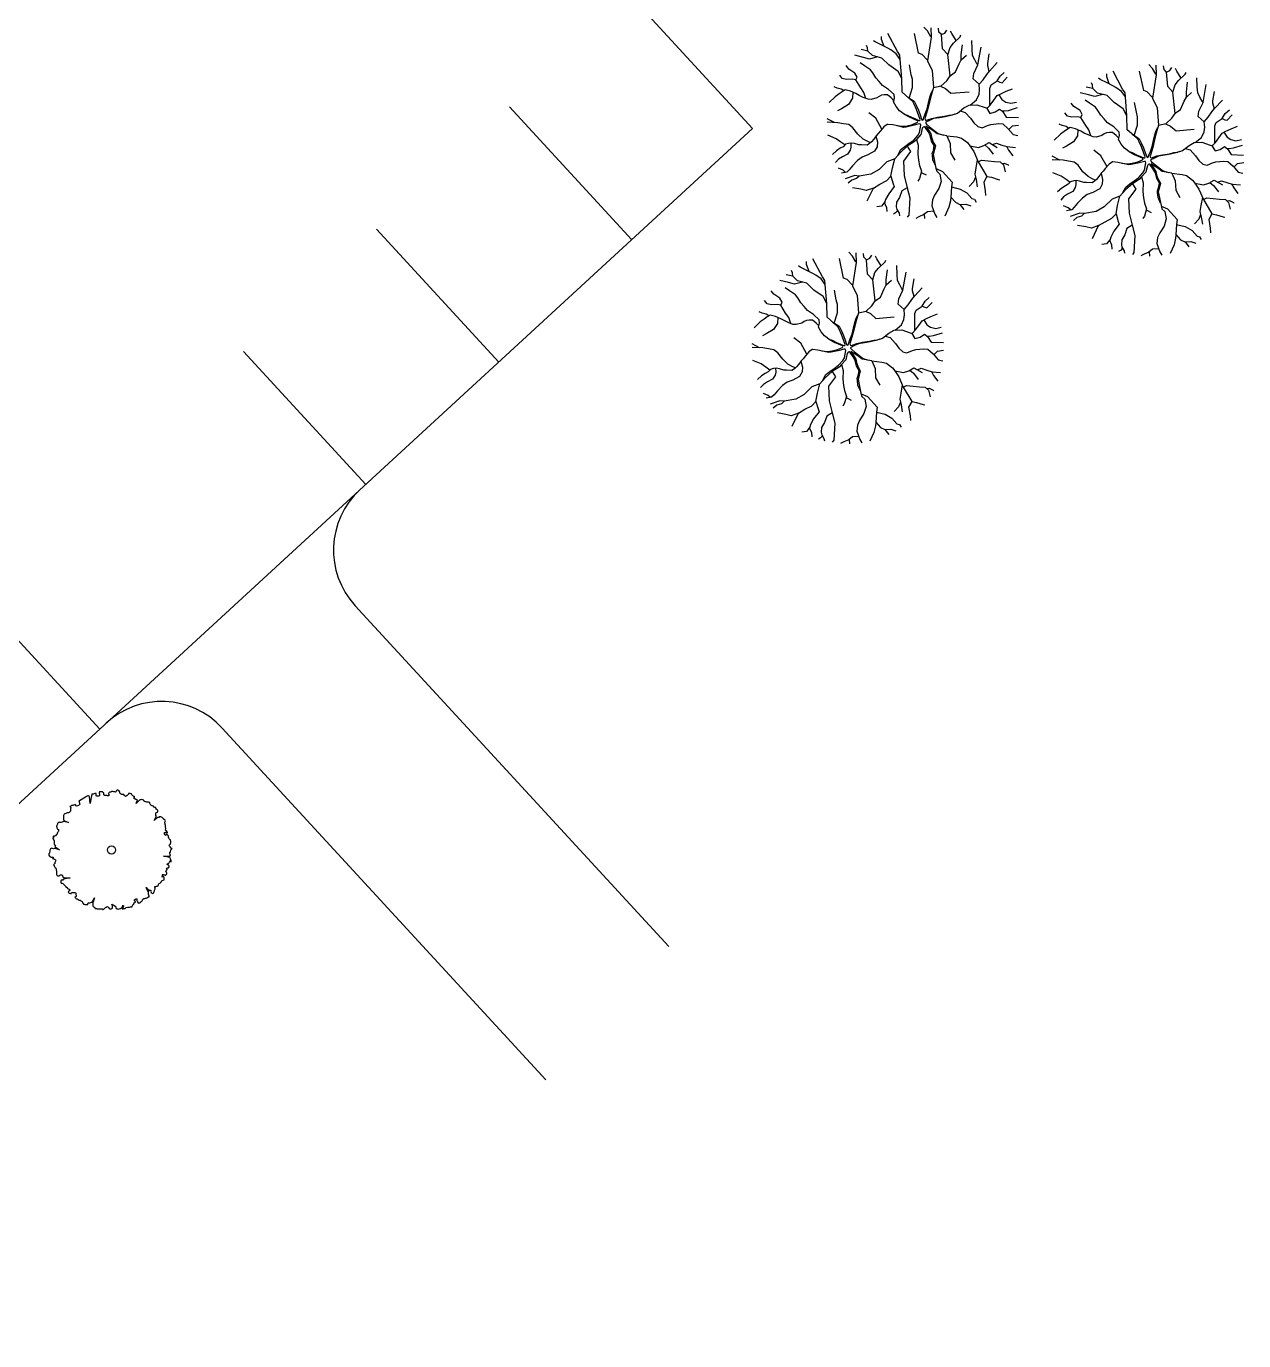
# Model space of a CAD drawing. Extents: x -76 to 67, y -47 to 42.
# Drawn here: x -34.4 to -11.81, y -40.81 to -16.42 of the extents above; entities that cross this region are included whole.
import ezdxf

# ---------------------------------------------------------------- set-up
doc = ezdxf.new("R2010")
doc.units = 0
doc.layers.add('Survey Exist Driveway', color=7, linetype='Continuous')
doc.layers.add('Survey Exist Trees', color=7, linetype='Continuous')

msp = doc.modelspace()

# ---------------------------------------------------------------- linework, layer by layer
at = {"layer": 'Survey Exist Driveway'}
for p, q in [((-23.169, -20.377), (-25.439, -17.91)), ((-25.637, -22.647), (-27.906, -20.179)), ((-28.104, -24.917), (-30.374, -22.449)), ((-33.04, -29.456), (-35.309, -26.989)), ((-22.483, -33.492), (-28.3, -27.168)), ((-24.764, -35.965), (-30.768, -29.437))]:
    msp.add_line(p, q, dxfattribs=at)
msp.add_lwpolyline([(-20.926, -18.314), (-29.592, -8.892), (-54.044, -31.383), (-45.378, -40.805)], close=True, dxfattribs=at)
for centre, start, end in [((-27.178, -26.136), 132.6078, 222.6078), ((-31.889, -30.469), 42.6078, 132.6078)]:
    msp.add_arc(centre, 1.524, start, end, dxfattribs=at)
at = {"layer": 'Survey Exist Trees'}
for p, q in [((-33.301, -30.721), (-33.415, -30.788)), ((-32.821, -31.7), (-32.821, -31.7))]:
    msp.add_line(p, q, dxfattribs=at)
for points in [[(-18.153, -17.64), (-18.158, -17.384), (-18.187, -17.031), (-18.193, -16.953), (-18.238, -16.887), (-18.415, -16.553)], [(-17.688, -17.039), (-17.782, -16.938), (-17.846, -16.913), (-17.924, -16.551)], [(-17.621, -16.61), (-17.684, -16.502), (-17.752, -16.431)], [(-17.62, -16.443), (-17.613, -16.621), (-17.684, -17.056), (-17.596, -17.236), (-17.569, -17.554), (-17.429, -17.525), (-17.323, -17.427), (-17.26, -17.336), (-17.303, -16.943), (-17.401, -16.838), (-17.423, -16.571), (-17.469, -16.525), (-17.478, -16.455)], [(-17.423, -16.571), (-17.362, -16.542), (-17.322, -16.488)], [(-17.303, -16.944), (-17.264, -16.81), (-17.201, -16.73), (-17.076, -16.611), (-17.061, -16.578)], [(-17.152, -16.683), (-17.229, -16.554), (-17.254, -16.507)], [(-18.788, -16.877), (-18.796, -16.814), (-18.814, -16.772)], [(-18.187, -17.031), (-18.26, -16.928), (-18.362, -16.854), (-18.419, -16.826), (-18.527, -16.769), (-18.651, -16.706), (-18.683, -16.685)], [(-18.486, -16.79), (-18.532, -16.661), (-18.532, -16.604)], [(-17.054, -17.037), (-17.054, -16.941), (-17.031, -16.759)], [(-16.892, -17.879), (-16.771, -17.782), (-16.726, -17.678), (-16.715, -17.593), (-16.725, -17.493), (-16.833, -17.393), (-16.824, -17.294), (-16.745, -17.134), (-16.687, -16.802)], [(-16.745, -17.134), (-16.764, -17.112), (-16.804, -17.038), (-16.844, -16.958), (-16.855, -16.844), (-16.861, -16.68)], [(-18.611, -16.986), (-18.755, -17.025), (-18.868, -16.996), (-19.028, -16.955)], [(-18.158, -17.384), (-18.226, -17.253), (-18.397, -17.133), (-18.527, -17.008), (-18.703, -16.962), (-18.788, -16.877), (-18.914, -16.85)], [(-17.26, -17.335), (-17.163, -17.265), (-17.094, -17.111), (-17.054, -17.037), (-16.957, -16.952)], [(-16.535, -17.253), (-16.565, -17.146), (-16.565, -17.106), (-16.535, -16.928)], [(-18.825, -17.755), (-18.864, -17.645), (-18.921, -17.559), (-19.011, -17.411), (-18.989, -17.36), (-19.028, -17.286), (-19.142, -17.212), (-19.193, -17.146)], [(-18.203, -17.983), (-18.203, -17.983), (-18.262, -17.907), (-18.313, -17.821), (-18.296, -17.748), (-18.301, -17.685), (-18.403, -17.588), (-18.517, -17.514), (-18.579, -17.44), (-18.642, -17.372), (-18.698, -17.281), (-18.738, -17.224), (-18.852, -17.15), (-18.931, -17.093)], [(-18.021, -17.748), (-17.96, -17.554), (-17.959, -17.401), (-17.982, -17.315), (-18.016, -17.133)], [(-16.725, -17.493), (-16.651, -17.408), (-16.583, -17.311), (-16.531, -17.248), (-16.387, -17.089)], [(-16.527, -17.891), (-16.527, -17.569), (-16.5, -17.504), (-16.39, -17.431), (-16.334, -17.342), (-16.257, -17.272)], [(-14.31, -17.486), (-14.356, -17.357), (-14.356, -17.3)], [(-13.977, -18.336), (-13.982, -18.081), (-14.011, -17.727), (-14.017, -17.65), (-14.062, -17.583), (-14.239, -17.25)], [(-13.512, -17.735), (-13.606, -17.634), (-13.67, -17.609), (-13.748, -17.247)], [(-13.445, -17.307), (-13.508, -17.198), (-13.576, -17.128)], [(-13.444, -17.139), (-13.437, -17.317), (-13.508, -17.752), (-13.42, -17.933), (-13.393, -18.25), (-13.253, -18.221), (-13.147, -18.123), (-13.084, -18.033), (-13.127, -17.639), (-13.225, -17.534), (-13.247, -17.267), (-13.293, -17.221), (-13.302, -17.151)], [(-13.247, -17.267), (-13.186, -17.238), (-13.146, -17.184)], [(-13.127, -17.64), (-13.088, -17.506), (-13.025, -17.426), (-12.9, -17.307), (-12.885, -17.274)], [(-12.976, -17.379), (-13.053, -17.25), (-13.078, -17.203)], [(-19.235, -17.615), (-19.285, -17.582), (-19.359, -17.565), (-19.415, -17.539)], [(-19.011, -17.412), (-19.074, -17.4), (-19.182, -17.405), (-19.262, -17.388), (-19.311, -17.326)], [(-17.569, -17.554), (-17.614, -17.703), (-17.644, -17.828), (-17.679, -17.968), (-17.723, -18.11), (-17.73, -18.132), (-17.721, -18.157), (-17.701, -18.159), (-17.603, -18.126), (-17.495, -18.104), (-17.368, -18.084), (-17.285, -18.066), (-17.215, -18.058)], [(-17.441, -17.527), (-17.348, -17.572), (-17.247, -17.659), (-16.911, -17.633)], [(-16.39, -17.43), (-16.339, -17.453), (-16.299, -17.465), (-16.204, -17.364)], [(-13.982, -18.081), (-14.05, -17.949), (-14.221, -17.829), (-14.351, -17.704), (-14.527, -17.658), (-14.612, -17.573), (-14.738, -17.546)], [(-14.612, -17.573), (-14.62, -17.51), (-14.638, -17.468)], [(-14.011, -17.727), (-14.084, -17.625), (-14.186, -17.551), (-14.243, -17.522), (-14.351, -17.465), (-14.475, -17.402), (-14.507, -17.381)], [(-12.878, -17.734), (-12.878, -17.637), (-12.855, -17.455)], [(-12.716, -18.575), (-12.595, -18.478), (-12.55, -18.375), (-12.539, -18.289), (-12.549, -18.189), (-12.657, -18.09), (-12.648, -17.991), (-12.569, -17.83), (-12.511, -17.499)], [(-12.569, -17.83), (-12.588, -17.808), (-12.628, -17.734), (-12.668, -17.654), (-12.679, -17.54), (-12.685, -17.376)], [(-18.308, -17.8), (-18.358, -17.747), (-18.426, -17.691), (-18.483, -17.69), (-18.534, -17.696), (-18.58, -17.719), (-18.62, -17.747), (-18.728, -17.776), (-18.785, -17.77), (-18.876, -17.736), (-18.95, -17.701), (-19.012, -17.667), (-19.109, -17.622), (-19.211, -17.599), (-19.262, -17.633), (-19.319, -17.673), (-19.393, -17.724), (-19.505, -17.832)], [(-19.067, -17.641), (-19.075, -17.753), (-19.149, -17.866), (-19.28, -17.946), (-19.353, -17.985)], [(-18.118, -18.046), (-18.059, -18.066), (-17.979, -18.104), (-17.905, -18.137), (-17.84, -18.164), (-17.824, -18.163), (-17.818, -18.146), (-17.843, -18.078), (-17.887, -17.959), (-17.928, -17.862), (-17.955, -17.815), (-18.03, -17.748), (-18.153, -17.64)], [(-18.052, -17.729), (-17.98, -17.774), (-17.928, -17.806), (-17.886, -17.892), (-17.849, -17.976), (-17.813, -18.08), (-17.791, -18.142), (-17.78, -18.156), (-17.764, -18.152), (-17.748, -18.111), (-17.723, -18.041), (-17.69, -17.951), (-17.662, -17.839), (-17.637, -17.733), (-17.615, -17.656), (-17.583, -17.602)], [(-17.176, -18.045), (-17.125, -18.027), (-17.005, -17.931), (-16.908, -17.88), (-16.766, -17.874), (-16.613, -17.925), (-16.567, -17.931), (-16.516, -17.88), (-16.453, -17.789), (-16.39, -17.704), (-16.322, -17.67), (-16.225, -17.624), (-16.107, -17.576)], [(-16.358, -17.688), (-16.3, -17.778), (-16.231, -17.823), (-16.135, -17.846), (-16.033, -17.822)], [(-14.435, -17.682), (-14.579, -17.721), (-14.692, -17.692), (-14.852, -17.652)], [(-14.027, -18.679), (-14.027, -18.679), (-14.086, -18.603), (-14.137, -18.518), (-14.12, -18.444), (-14.125, -18.381), (-14.227, -18.284), (-14.341, -18.21), (-14.403, -18.136), (-14.466, -18.068), (-14.522, -17.977), (-14.562, -17.92), (-14.676, -17.846), (-14.755, -17.789)], [(-13.084, -18.031), (-12.987, -17.961), (-12.918, -17.808), (-12.878, -17.734), (-12.781, -17.648)], [(-12.549, -18.189), (-12.475, -18.104), (-12.407, -18.007), (-12.355, -17.945), (-12.211, -17.786)], [(-12.359, -17.95), (-12.389, -17.842), (-12.389, -17.802), (-12.359, -17.625)], [(-18.527, -18.325), (-18.64, -18.122), (-18.771, -18.021)], [(-18.251, -18.261), (-18.15, -18.271), (-18.059, -18.262), (-17.958, -18.237), (-17.867, -18.199), (-17.858, -18.182), (-17.869, -18.17), (-18.016, -18.104), (-18.098, -18.061), (-18.203, -17.983)], [(-17.176, -18.045), (-17.251, -18.071), (-17.351, -18.096), (-17.461, -18.114), (-17.57, -18.13), (-17.644, -18.165), (-17.713, -18.198), (-17.721, -18.209), (-17.702, -18.234), (-17.643, -18.281), (-17.533, -18.369), (-17.483, -18.404), (-17.385, -18.436)], [(-17.076, -17.988), (-16.983, -18.016), (-16.886, -18.124), (-16.824, -18.21), (-16.75, -18.278), (-16.67, -18.301), (-16.568, -18.255), (-16.505, -18.238), (-16.357, -18.221), (-16.284, -18.227), (-16.187, -18.318), (-16.091, -18.426), (-16.006, -18.446)], [(-16.586, -17.929), (-16.522, -18.033), (-16.425, -18.005), (-16.345, -17.954), (-16.289, -17.994), (-16.221, -18.102), (-15.993, -18.109)], [(-16.302, -17.985), (-16.26, -17.988), (-16.181, -17.977), (-16.013, -17.926)], [(-14.835, -18.109), (-14.898, -18.096), (-15.006, -18.102), (-15.086, -18.085), (-15.135, -18.023)], [(-14.649, -18.451), (-14.688, -18.341), (-14.745, -18.256), (-14.835, -18.108), (-14.813, -18.056), (-14.852, -17.982), (-14.966, -17.908), (-15.017, -17.842)], [(-13.845, -18.445), (-13.784, -18.251), (-13.783, -18.097), (-13.806, -18.012), (-13.84, -17.83)], [(-12.351, -18.587), (-12.351, -18.265), (-12.324, -18.201), (-12.214, -18.127), (-12.158, -18.038), (-12.081, -17.968)], [(-18.74, -18.579), (-18.787, -18.555), (-18.878, -18.509), (-18.974, -18.418), (-19.065, -18.299), (-19.139, -18.242), (-19.241, -18.225), (-19.343, -18.208), (-19.545, -18.198)], [(-19.405, -18.205), (-19.544, -18.133)], [(-18.416, -18.238), (-18.428, -18.237), (-18.49, -18.282), (-18.553, -18.356), (-18.599, -18.407), (-18.633, -18.447), (-18.679, -18.51), (-18.719, -18.561), (-18.758, -18.595), (-18.804, -18.623), (-18.906, -18.617), (-18.958, -18.617), (-19.037, -18.595), (-19.094, -18.583), (-19.145, -18.589), (-19.202, -18.606), (-19.248, -18.651), (-19.299, -18.68), (-19.367, -18.725), (-19.446, -18.795)], [(-18.238, -18.819), (-18.175, -18.704), (-18.103, -18.645), (-18.023, -18.588), (-17.938, -18.528), (-17.86, -18.443), (-17.831, -18.389), (-17.806, -18.253), (-17.814, -18.232), (-17.834, -18.227), (-17.954, -18.261), (-18.077, -18.288), (-18.129, -18.293), (-18.235, -18.264), (-18.327, -18.246), (-18.416, -18.238)], [(-17.534, -19), (-17.58, -18.898), (-17.589, -18.805), (-17.592, -18.773), (-17.573, -18.719), (-17.555, -18.632), (-17.605, -18.547), (-17.63, -18.441), (-17.67, -18.37), (-17.724, -18.294), (-17.744, -18.282), (-17.764, -18.286), (-17.778, -18.31), (-17.801, -18.4), (-17.807, -18.427), (-17.888, -18.517), (-17.931, -18.564), (-18.056, -18.643), (-18.182, -18.756), (-18.288, -18.875)], [(-17.325, -18.448), (-17.501, -18.413), (-17.582, -18.353), (-17.712, -18.272), (-17.664, -18.347), (-17.621, -18.413), (-17.607, -18.475), (-17.576, -18.567), (-17.536, -18.636), (-17.576, -18.793), (-17.524, -19.048)], [(-16.174, -18.332), (-16.107, -18.267), (-15.991, -18.251)], [(-15.059, -18.311), (-15.109, -18.278), (-15.183, -18.261), (-15.239, -18.235)], [(-13.393, -18.25), (-13.438, -18.399), (-13.468, -18.524), (-13.503, -18.664), (-13.547, -18.807), (-13.554, -18.828), (-13.545, -18.853), (-13.525, -18.856), (-13.427, -18.822), (-13.319, -18.8), (-13.192, -18.781), (-13.109, -18.762), (-13.039, -18.755)], [(-13.265, -18.224), (-13.172, -18.268), (-13.071, -18.355), (-12.735, -18.329)], [(-13, -18.741), (-12.949, -18.724), (-12.829, -18.627), (-12.732, -18.576), (-12.59, -18.57), (-12.437, -18.622), (-12.391, -18.627), (-12.34, -18.576), (-12.277, -18.485), (-12.214, -18.4), (-12.146, -18.366), (-12.049, -18.32), (-11.931, -18.272)], [(-12.214, -18.127), (-12.163, -18.15), (-12.123, -18.161), (-12.028, -18.06)], [(-19.213, -18.617), (-19.287, -18.566), (-19.378, -18.503), (-19.53, -18.44)], [(-18.638, -18.454), (-18.61, -18.561), (-18.616, -18.652), (-18.662, -18.737), (-18.787, -18.805), (-18.895, -18.845), (-18.981, -18.908), (-19.072, -19.004), (-19.135, -19.078), (-19.181, -19.124), (-19.28, -19.143)], [(-17.888, -18.517), (-17.854, -18.624), (-17.86, -18.789), (-17.849, -18.903), (-17.832, -19), (-17.793, -19.108), (-17.833, -19.244), (-17.861, -19.29)], [(-17.325, -18.448), (-17.135, -18.471), (-17.05, -18.49), (-16.938, -18.574), (-16.898, -18.633), (-16.824, -18.741), (-16.739, -18.935), (-16.583, -19.202), (-16.639, -19.308), (-16.612, -19.469), (-16.607, -19.555)], [(-17.325, -18.448), (-17.26, -18.589), (-17.252, -18.764), (-17.173, -18.899)], [(-14.132, -18.496), (-14.182, -18.444), (-14.25, -18.387), (-14.307, -18.387), (-14.358, -18.392), (-14.404, -18.415), (-14.444, -18.444), (-14.552, -18.472), (-14.609, -18.466), (-14.7, -18.432), (-14.774, -18.398), (-14.836, -18.364), (-14.933, -18.318), (-15.035, -18.295), (-15.086, -18.329), (-15.143, -18.369), (-15.217, -18.42), (-15.329, -18.529)], [(-14.891, -18.337), (-14.899, -18.449), (-14.973, -18.563), (-15.104, -18.642), (-15.177, -18.681)], [(-13.942, -18.742), (-13.883, -18.762), (-13.803, -18.8), (-13.729, -18.833), (-13.664, -18.86), (-13.648, -18.86), (-13.642, -18.842), (-13.667, -18.774), (-13.711, -18.655), (-13.753, -18.558), (-13.779, -18.511), (-13.854, -18.444), (-13.977, -18.336)], [(-13.876, -18.425), (-13.804, -18.47), (-13.752, -18.503), (-13.71, -18.589), (-13.673, -18.672), (-13.637, -18.776), (-13.615, -18.838), (-13.604, -18.853), (-13.588, -18.848), (-13.572, -18.807), (-13.547, -18.738), (-13.514, -18.647), (-13.486, -18.536), (-13.461, -18.43), (-13.439, -18.352), (-13.407, -18.298)], [(-12.182, -18.384), (-12.124, -18.474), (-12.055, -18.519), (-11.959, -18.542), (-11.857, -18.518)], [(-19.107, -18.585), (-19.105, -18.657), (-19.117, -18.714), (-19.163, -18.788), (-19.259, -18.839), (-19.334, -18.885), (-19.386, -18.945)], [(-18.056, -18.643), (-17.994, -18.742), (-18.128, -18.92), (-18.113, -19.187), (-18.061, -19.413), (-18.01, -19.602), (-18.03, -19.919), (-18.057, -19.958)], [(-16.898, -18.633), (-16.734, -18.665), (-16.637, -18.631), (-16.54, -18.574), (-16.387, -18.665)], [(-16.618, -18.619), (-16.552, -18.676), (-16.461, -18.79)], [(-16.475, -18.613), (-16.404, -18.585), (-16.302, -18.62), (-16.205, -18.648), (-16.05, -18.664)], [(-16.218, -18.644), (-16.177, -18.716), (-16.1, -18.822)], [(-14.351, -19.022), (-14.464, -18.818), (-14.595, -18.718)], [(-14.075, -18.957), (-13.974, -18.968), (-13.883, -18.958), (-13.782, -18.933), (-13.691, -18.895), (-13.682, -18.879), (-13.693, -18.866), (-13.84, -18.8), (-13.922, -18.757), (-14.027, -18.679)], [(-13, -18.741), (-13.075, -18.767), (-13.175, -18.792), (-13.285, -18.81), (-13.394, -18.826), (-13.468, -18.862), (-13.537, -18.894), (-13.545, -18.905), (-13.526, -18.93), (-13.467, -18.977), (-13.357, -19.065), (-13.307, -19.1), (-13.209, -19.132)], [(-12.9, -18.684), (-12.807, -18.712), (-12.71, -18.82), (-12.648, -18.906), (-12.574, -18.974), (-12.494, -18.997), (-12.392, -18.952), (-12.329, -18.935), (-12.181, -18.918), (-12.108, -18.923), (-12.011, -19.014), (-11.915, -19.123), (-11.83, -19.143)], [(-12.41, -18.625), (-12.346, -18.73), (-12.249, -18.701), (-12.169, -18.65), (-12.113, -18.69), (-12.045, -18.798), (-11.817, -18.806)], [(-12.126, -18.681), (-12.084, -18.684), (-12.005, -18.673), (-11.837, -18.622)], [(-18.798, -19.657), (-18.683, -19.419), (-18.564, -19.346), (-18.435, -19.28), (-18.36, -19.199), (-18.333, -19.046), (-18.288, -18.875), (-18.433, -18.93), (-18.58, -19.074), (-18.73, -19.158), (-18.947, -19.196), (-19.03, -19.186), (-19.21, -19.248)], [(-16.757, -18.894), (-16.786, -19.046), (-16.803, -19.16), (-16.781, -19.262), (-16.758, -19.393)], [(-16.739, -18.935), (-16.678, -18.904), (-16.558, -18.915), (-16.439, -18.927), (-16.331, -18.933), (-16.274, -18.989), (-16.24, -19.117)], [(-16.302, -18.961), (-16.257, -18.955), (-16.183, -18.99), (-16.177, -19.001)], [(-14.564, -19.275), (-14.611, -19.251), (-14.702, -19.206), (-14.798, -19.115), (-14.889, -18.995), (-14.963, -18.938), (-15.065, -18.921), (-15.167, -18.904), (-15.369, -18.894)], [(-15.229, -18.901), (-15.368, -18.829)], [(-14.24, -18.934), (-14.252, -18.933), (-14.314, -18.978), (-14.377, -19.052), (-14.423, -19.104), (-14.457, -19.143), (-14.503, -19.206), (-14.543, -19.257), (-14.582, -19.291), (-14.628, -19.32), (-14.73, -19.314), (-14.782, -19.314), (-14.861, -19.291), (-14.918, -19.279), (-14.969, -19.285), (-15.026, -19.302), (-15.072, -19.348), (-15.123, -19.376), (-15.191, -19.421), (-15.27, -19.491)], [(-14.062, -19.515), (-13.999, -19.4), (-13.927, -19.342), (-13.847, -19.284), (-13.762, -19.225), (-13.684, -19.139), (-13.655, -19.085), (-13.63, -18.949), (-13.638, -18.928), (-13.658, -18.924), (-13.778, -18.957), (-13.901, -18.984), (-13.953, -18.989), (-14.059, -18.96), (-14.151, -18.942), (-14.24, -18.934)], [(-13.358, -19.696), (-13.404, -19.594), (-13.413, -19.501), (-13.416, -19.469), (-13.397, -19.415), (-13.379, -19.328), (-13.429, -19.243), (-13.454, -19.137), (-13.494, -19.067), (-13.548, -18.99), (-13.568, -18.978), (-13.588, -18.983), (-13.602, -19.006), (-13.625, -19.096), (-13.631, -19.124), (-13.712, -19.213), (-13.755, -19.26), (-13.88, -19.34), (-14.006, -19.453), (-14.112, -19.571)], [(-13.149, -19.144), (-13.325, -19.109), (-13.406, -19.049), (-13.536, -18.968), (-13.488, -19.043), (-13.445, -19.109), (-13.431, -19.171), (-13.4, -19.263), (-13.36, -19.332), (-13.4, -19.489), (-13.348, -19.744)], [(-11.998, -19.029), (-11.931, -18.963), (-11.815, -18.947)], [(-19.201, -19.127), (-19.244, -19.089), (-19.333, -19.052)], [(-18.948, -19.196), (-18.999, -19.243), (-19.084, -19.272), (-19.151, -19.325)], [(-18.36, -19.199), (-18.317, -19.341), (-18.3, -19.392), (-18.402, -19.523), (-18.459, -19.631), (-18.477, -19.699), (-18.443, -19.778), (-18.437, -19.856)], [(-17.799, -19.13), (-17.776, -19.142), (-17.708, -19.176)], [(-17.524, -19.048), (-17.508, -19.108), (-17.452, -19.159), (-17.429, -19.296), (-17.469, -19.427), (-17.549, -19.552), (-17.589, -19.637), (-17.601, -19.751), (-17.544, -19.904), (-17.508, -19.967)], [(-17.521, -19.058), (-17.405, -19.109), (-17.225, -19.307), (-17.236, -19.398), (-17.249, -19.59), (-17.255, -19.654), (-17.284, -19.775), (-17.358, -19.938)], [(-16.791, -19.214), (-16.826, -19.302), (-16.906, -19.387)], [(-16.583, -19.203), (-16.496, -19.217), (-16.371, -19.257), (-16.338, -19.265)], [(-15.037, -19.314), (-15.111, -19.262), (-15.202, -19.2), (-15.354, -19.136)], [(-14.462, -19.151), (-14.434, -19.257), (-14.44, -19.348), (-14.486, -19.433), (-14.611, -19.502), (-14.72, -19.541), (-14.805, -19.604), (-14.896, -19.701), (-14.959, -19.774), (-15.005, -19.82), (-15.104, -19.839)], [(-13.712, -19.213), (-13.678, -19.32), (-13.684, -19.485), (-13.673, -19.599), (-13.656, -19.696), (-13.617, -19.804), (-13.657, -19.94), (-13.685, -19.986)], [(-13.149, -19.144), (-12.959, -19.167), (-12.874, -19.186), (-12.762, -19.27), (-12.722, -19.329), (-12.648, -19.437), (-12.563, -19.632), (-12.407, -19.899), (-12.463, -20.004), (-12.436, -20.165), (-12.431, -20.251)], [(-13.149, -19.144), (-13.084, -19.285), (-13.076, -19.46), (-12.997, -19.595)], [(-18.683, -19.419), (-18.817, -19.465), (-18.92, -19.442), (-19.074, -19.415)], [(-18.061, -19.413), (-18.158, -19.472), (-18.198, -19.591), (-18.255, -19.682), (-18.261, -19.767), (-18.249, -19.818), (-18.21, -19.887), (-18.203, -19.932)], [(-17.236, -19.398), (-17.078, -19.437), (-16.95, -19.509), (-16.856, -19.615), (-16.81, -19.626), (-16.78, -19.678)], [(-14.931, -19.281), (-14.929, -19.353), (-14.941, -19.41), (-14.987, -19.484), (-15.083, -19.535), (-15.158, -19.581), (-15.21, -19.641)], [(-13.88, -19.34), (-13.818, -19.439), (-13.952, -19.616), (-13.937, -19.884), (-13.885, -20.109), (-13.834, -20.299), (-13.854, -20.615), (-13.881, -20.654)], [(-12.722, -19.329), (-12.558, -19.361), (-12.461, -19.327), (-12.364, -19.27), (-12.211, -19.361)], [(-12.442, -19.316), (-12.376, -19.373), (-12.285, -19.486)], [(-12.299, -19.309), (-12.228, -19.282), (-12.126, -19.316), (-12.029, -19.344), (-11.874, -19.36)], [(-12.042, -19.341), (-12.001, -19.413), (-11.924, -19.519)], [(-18.471, -19.677), (-18.534, -19.756), (-18.623, -19.767)], [(-17.249, -19.585), (-17.163, -19.683), (-17.083, -19.723), (-16.97, -19.717), (-16.876, -19.747)], [(-17.079, -19.723), (-17.009, -19.816)], [(-15.025, -19.824), (-15.069, -19.786), (-15.157, -19.748)], [(-14.622, -20.354), (-14.507, -20.115), (-14.388, -20.043), (-14.259, -19.977), (-14.184, -19.895), (-14.157, -19.742), (-14.112, -19.571), (-14.258, -19.626), (-14.404, -19.77), (-14.554, -19.855), (-14.771, -19.893), (-14.854, -19.883), (-15.034, -19.945)], [(-13.348, -19.744), (-13.332, -19.804), (-13.276, -19.855), (-13.253, -19.992), (-13.293, -20.123), (-13.373, -20.248), (-13.413, -20.333), (-13.425, -20.447), (-13.368, -20.601), (-13.332, -20.664)], [(-13.345, -19.754), (-13.229, -19.805), (-13.049, -20.004), (-13.06, -20.095), (-13.073, -20.286), (-13.079, -20.35), (-13.108, -20.471), (-13.182, -20.635)], [(-12.581, -19.591), (-12.61, -19.742), (-12.627, -19.856), (-12.605, -19.958), (-12.582, -20.089)], [(-12.563, -19.632), (-12.502, -19.6), (-12.382, -19.612), (-12.263, -19.623), (-12.155, -19.629), (-12.098, -19.686), (-12.064, -19.813)], [(-12.126, -19.657), (-12.081, -19.652), (-12.007, -19.686), (-12.001, -19.698)], [(-18.237, -19.84), (-18.278, -19.881), (-18.312, -19.901)], [(-17.564, -19.85), (-17.681, -19.859), (-17.749, -19.91), (-17.84, -19.95), (-17.901, -19.981)], [(-17.742, -19.904), (-17.738, -19.986)], [(-14.772, -19.892), (-14.823, -19.94), (-14.908, -19.968), (-14.975, -20.022)], [(-14.184, -19.895), (-14.141, -20.037), (-14.124, -20.088), (-14.226, -20.219), (-14.283, -20.327), (-14.301, -20.395), (-14.267, -20.475), (-14.261, -20.552)], [(-13.623, -19.826), (-13.6, -19.838), (-13.532, -19.872)], [(-12.615, -19.91), (-12.65, -19.998), (-12.73, -20.083)], [(-12.407, -19.899), (-12.32, -19.913), (-12.195, -19.953), (-12.162, -19.961)], [(-14.507, -20.115), (-14.641, -20.162), (-14.744, -20.139), (-14.898, -20.111)], [(-13.885, -20.109), (-13.982, -20.168), (-14.022, -20.287), (-14.079, -20.378), (-14.085, -20.464), (-14.074, -20.515), (-14.034, -20.583), (-14.027, -20.629)], [(-13.06, -20.095), (-12.902, -20.133), (-12.774, -20.205), (-12.68, -20.311), (-12.634, -20.323), (-12.604, -20.375)], [(-14.295, -20.374), (-14.358, -20.452), (-14.447, -20.464)], [(-13.073, -20.281), (-12.987, -20.379), (-12.907, -20.419), (-12.794, -20.413), (-12.7, -20.443)], [(-12.903, -20.419), (-12.833, -20.512)], [(-19.08, -21.216), (-19.174, -21.115), (-19.238, -21.091), (-19.316, -20.728)], [(-19.013, -20.788), (-19.076, -20.68), (-19.144, -20.609)], [(-19.012, -20.62), (-19.005, -20.799), (-19.076, -21.233), (-18.988, -21.414), (-18.961, -21.732), (-18.821, -21.702), (-18.715, -21.605), (-18.652, -21.514), (-18.695, -21.121), (-18.793, -21.016), (-18.815, -20.748), (-18.861, -20.703), (-18.87, -20.633)], [(-18.815, -20.748), (-18.754, -20.719), (-18.714, -20.666)], [(-18.544, -20.861), (-18.621, -20.731), (-18.646, -20.685)], [(-14.061, -20.536), (-14.102, -20.577), (-14.136, -20.597)], [(-13.388, -20.546), (-13.505, -20.555), (-13.573, -20.606), (-13.664, -20.646), (-13.725, -20.678)], [(-13.566, -20.601), (-13.562, -20.683)], [(-20.18, -21.054), (-20.188, -20.991), (-20.206, -20.95)], [(-19.579, -21.209), (-19.652, -21.106), (-19.754, -21.032), (-19.811, -21.003), (-19.919, -20.946), (-20.043, -20.884), (-20.075, -20.862)], [(-19.878, -20.968), (-19.924, -20.838), (-19.924, -20.781)], [(-19.545, -21.817), (-19.55, -21.562), (-19.579, -21.209), (-19.585, -21.131), (-19.63, -21.065), (-19.807, -20.731)], [(-18.695, -21.122), (-18.656, -20.987), (-18.593, -20.908), (-18.468, -20.788), (-18.453, -20.755)], [(-18.446, -21.215), (-18.446, -21.118), (-18.423, -20.936)], [(-18.137, -21.311), (-18.156, -21.289), (-18.196, -21.215), (-18.236, -21.136), (-18.247, -21.022), (-18.253, -20.858)], [(-20.003, -21.164), (-20.147, -21.202), (-20.26, -21.174), (-20.42, -21.133)], [(-19.55, -21.562), (-19.618, -21.43), (-19.789, -21.311), (-19.919, -21.185), (-20.095, -21.14), (-20.18, -21.054), (-20.306, -21.028)], [(-18.652, -21.512), (-18.555, -21.443), (-18.486, -21.289), (-18.446, -21.215), (-18.349, -21.13)], [(-18.284, -22.057), (-18.163, -21.959), (-18.118, -21.856), (-18.107, -21.77), (-18.117, -21.671), (-18.225, -21.571), (-18.216, -21.472), (-18.137, -21.311), (-18.079, -20.98)], [(-17.927, -21.431), (-17.957, -21.324), (-17.957, -21.284), (-17.927, -21.106)], [(-20.217, -21.932), (-20.256, -21.822), (-20.313, -21.737), (-20.403, -21.589), (-20.381, -21.538), (-20.42, -21.464), (-20.534, -21.39), (-20.585, -21.324)], [(-19.595, -22.161), (-19.595, -22.161), (-19.654, -22.085), (-19.705, -21.999), (-19.688, -21.925), (-19.693, -21.863), (-19.795, -21.766), (-19.909, -21.692), (-19.971, -21.618), (-20.034, -21.549), (-20.09, -21.458), (-20.13, -21.401), (-20.244, -21.327), (-20.323, -21.27)], [(-19.413, -21.926), (-19.352, -21.732), (-19.351, -21.578), (-19.374, -21.493), (-19.408, -21.311)], [(-18.117, -21.67), (-18.043, -21.585), (-17.975, -21.489), (-17.923, -21.426), (-17.779, -21.267)], [(-17.919, -22.069), (-17.919, -21.747), (-17.892, -21.682), (-17.782, -21.609), (-17.726, -21.52), (-17.649, -21.449)], [(-20.403, -21.59), (-20.466, -21.578), (-20.574, -21.583), (-20.654, -21.566), (-20.703, -21.504)], [(-18.833, -21.705), (-18.74, -21.749), (-18.639, -21.837), (-18.303, -21.81)], [(-17.782, -21.608), (-17.731, -21.631), (-17.691, -21.642), (-17.596, -21.541)], [(-19.7, -21.978), (-19.75, -21.925), (-19.818, -21.868), (-19.875, -21.868), (-19.926, -21.874), (-19.972, -21.897), (-20.012, -21.925), (-20.12, -21.953), (-20.177, -21.948), (-20.268, -21.913), (-20.342, -21.879), (-20.404, -21.845), (-20.501, -21.799), (-20.603, -21.777), (-20.654, -21.811), (-20.711, -21.85), (-20.785, -21.902), (-20.897, -22.01)], [(-20.627, -21.792), (-20.677, -21.759), (-20.751, -21.742), (-20.807, -21.717)], [(-20.459, -21.819), (-20.467, -21.93), (-20.541, -22.044), (-20.672, -22.124), (-20.745, -22.162)], [(-19.51, -22.224), (-19.451, -22.244), (-19.371, -22.282), (-19.297, -22.314), (-19.232, -22.342), (-19.216, -22.341), (-19.21, -22.324), (-19.235, -22.256), (-19.279, -22.136), (-19.32, -22.039), (-19.347, -21.993), (-19.422, -21.926), (-19.545, -21.817)], [(-19.444, -21.907), (-19.372, -21.952), (-19.32, -21.984), (-19.278, -22.07), (-19.241, -22.153), (-19.205, -22.257), (-19.183, -22.32), (-19.172, -22.334), (-19.156, -22.329), (-19.14, -22.288), (-19.115, -22.219), (-19.082, -22.128), (-19.054, -22.017), (-19.029, -21.911), (-19.007, -21.833), (-18.975, -21.78)], [(-18.961, -21.732), (-19.006, -21.881), (-19.036, -22.005), (-19.071, -22.145), (-19.115, -22.288), (-19.122, -22.31), (-19.113, -22.335), (-19.093, -22.337), (-18.995, -22.303), (-18.887, -22.281), (-18.76, -22.262), (-18.677, -22.244), (-18.607, -22.236)], [(-18.568, -22.223), (-18.517, -22.205), (-18.397, -22.108), (-18.3, -22.057), (-18.158, -22.052), (-18.005, -22.103), (-17.959, -22.109), (-17.908, -22.058), (-17.845, -21.967), (-17.782, -21.881), (-17.714, -21.847), (-17.617, -21.802), (-17.499, -21.754)], [(-17.75, -21.865), (-17.692, -21.955), (-17.623, -22.001), (-17.527, -22.024), (-17.425, -22)], [(-19.643, -22.439), (-19.542, -22.449), (-19.451, -22.44), (-19.35, -22.415), (-19.259, -22.376), (-19.25, -22.36), (-19.261, -22.348), (-19.408, -22.282), (-19.49, -22.239), (-19.595, -22.161)], [(-18.468, -22.165), (-18.375, -22.194), (-18.278, -22.302), (-18.216, -22.387), (-18.142, -22.456), (-18.062, -22.478), (-17.96, -22.433), (-17.897, -22.416), (-17.749, -22.399), (-17.676, -22.405), (-17.579, -22.496), (-17.483, -22.604), (-17.398, -22.624)], [(-17.978, -22.106), (-17.914, -22.211), (-17.817, -22.183), (-17.737, -22.132), (-17.681, -22.171), (-17.613, -22.28), (-17.385, -22.287)], [(-17.694, -22.162), (-17.652, -22.166), (-17.573, -22.155), (-17.405, -22.104)], [(-20.132, -22.757), (-20.179, -22.733), (-20.27, -22.687), (-20.366, -22.596), (-20.457, -22.476), (-20.531, -22.419), (-20.633, -22.402), (-20.735, -22.385), (-20.937, -22.375)], [(-20.797, -22.382), (-20.936, -22.31)], [(-19.808, -22.415), (-19.82, -22.414), (-19.882, -22.46), (-19.945, -22.534), (-19.991, -22.585), (-20.025, -22.625), (-20.071, -22.687), (-20.111, -22.738), (-20.15, -22.773), (-20.196, -22.801), (-20.298, -22.795), (-20.35, -22.795), (-20.429, -22.772), (-20.486, -22.761), (-20.537, -22.767), (-20.594, -22.784), (-20.64, -22.829), (-20.691, -22.857), (-20.759, -22.903), (-20.838, -22.972)], [(-19.919, -22.503), (-20.032, -22.299), (-20.163, -22.199)], [(-19.63, -22.996), (-19.567, -22.881), (-19.495, -22.823), (-19.415, -22.765), (-19.33, -22.706), (-19.252, -22.621), (-19.223, -22.566), (-19.198, -22.43), (-19.206, -22.409), (-19.226, -22.405), (-19.346, -22.439), (-19.469, -22.466), (-19.521, -22.471), (-19.627, -22.442), (-19.719, -22.424), (-19.808, -22.415)], [(-18.568, -22.223), (-18.643, -22.248), (-18.743, -22.273), (-18.853, -22.291), (-18.962, -22.308), (-19.036, -22.343), (-19.105, -22.376), (-19.113, -22.387), (-19.094, -22.411), (-19.035, -22.458), (-18.925, -22.547), (-18.875, -22.582), (-18.777, -22.613)], [(-17.566, -22.51), (-17.499, -22.445), (-17.383, -22.429)], [(-20.605, -22.795), (-20.679, -22.744), (-20.77, -22.681), (-20.922, -22.618)], [(-20.03, -22.632), (-20.002, -22.739), (-20.008, -22.83), (-20.054, -22.915), (-20.179, -22.983), (-20.287, -23.023), (-20.373, -23.085), (-20.464, -23.182), (-20.527, -23.256), (-20.573, -23.301), (-20.672, -23.32)], [(-18.926, -23.178), (-18.972, -23.075), (-18.981, -22.983), (-18.984, -22.95), (-18.965, -22.897), (-18.947, -22.81), (-18.997, -22.724), (-19.022, -22.618), (-19.062, -22.548), (-19.116, -22.472), (-19.136, -22.46), (-19.156, -22.464), (-19.17, -22.487), (-19.193, -22.578), (-19.199, -22.605), (-19.28, -22.695), (-19.323, -22.741), (-19.448, -22.821), (-19.574, -22.934), (-19.68, -23.052)], [(-18.717, -22.626), (-18.893, -22.591), (-18.974, -22.53), (-19.104, -22.45), (-19.056, -22.525), (-19.013, -22.591), (-18.999, -22.653), (-18.968, -22.744), (-18.928, -22.813), (-18.968, -22.971), (-18.916, -23.225)], [(-18.717, -22.626), (-18.527, -22.648), (-18.442, -22.667), (-18.33, -22.752), (-18.29, -22.811), (-18.216, -22.919), (-18.131, -23.113), (-17.975, -23.38), (-18.031, -23.485), (-18.004, -23.646), (-17.999, -23.732)], [(-18.717, -22.626), (-18.652, -22.767), (-18.644, -22.941), (-18.565, -23.077)], [(-20.499, -22.762), (-20.497, -22.835), (-20.509, -22.892), (-20.555, -22.966), (-20.651, -23.017), (-20.726, -23.062), (-20.778, -23.122)], [(-19.448, -22.821), (-19.386, -22.92), (-19.52, -23.097), (-19.505, -23.365), (-19.453, -23.591), (-19.402, -23.78), (-19.422, -24.097), (-19.449, -24.135)], [(-19.28, -22.695), (-19.246, -22.802), (-19.252, -22.967), (-19.241, -23.08), (-19.224, -23.177), (-19.185, -23.285), (-19.225, -23.422), (-19.253, -23.467)], [(-18.29, -22.811), (-18.126, -22.842), (-18.029, -22.808), (-17.932, -22.752), (-17.779, -22.843)], [(-18.01, -22.797), (-17.944, -22.854), (-17.853, -22.968)], [(-17.867, -22.791), (-17.796, -22.763), (-17.694, -22.797), (-17.597, -22.826), (-17.442, -22.842)], [(-17.61, -22.822), (-17.569, -22.894), (-17.492, -23)], [(-20.19, -23.835), (-20.075, -23.596), (-19.956, -23.524), (-19.827, -23.458), (-19.752, -23.377), (-19.725, -23.223), (-19.68, -23.052), (-19.825, -23.107), (-19.972, -23.252), (-20.122, -23.336), (-20.339, -23.374), (-20.422, -23.364), (-20.602, -23.426)], [(-18.149, -23.072), (-18.178, -23.224), (-18.195, -23.337), (-18.173, -23.44), (-18.15, -23.571)], [(-18.131, -23.113), (-18.07, -23.081), (-17.95, -23.093), (-17.831, -23.104), (-17.723, -23.11), (-17.666, -23.167), (-17.632, -23.294)], [(-17.694, -23.139), (-17.649, -23.133), (-17.575, -23.167), (-17.569, -23.179)], [(-20.593, -23.305), (-20.636, -23.267), (-20.725, -23.23)], [(-20.34, -23.374), (-20.391, -23.421), (-20.476, -23.449), (-20.543, -23.503)], [(-19.752, -23.377), (-19.709, -23.518), (-19.692, -23.569), (-19.794, -23.7), (-19.851, -23.808), (-19.869, -23.876), (-19.835, -23.956), (-19.829, -24.033)], [(-19.191, -23.307), (-19.168, -23.32), (-19.1, -23.354)], [(-18.916, -23.225), (-18.9, -23.286), (-18.844, -23.337), (-18.821, -23.473), (-18.861, -23.604), (-18.941, -23.729), (-18.981, -23.815), (-18.993, -23.928), (-18.936, -24.082), (-18.9, -24.145)], [(-18.913, -23.235), (-18.797, -23.286), (-18.617, -23.485), (-18.628, -23.576), (-18.641, -23.767), (-18.647, -23.831), (-18.676, -23.952), (-18.75, -24.116)], [(-18.183, -23.392), (-18.218, -23.48), (-18.298, -23.565)], [(-17.975, -23.381), (-17.888, -23.395), (-17.763, -23.434), (-17.73, -23.442)], [(-20.075, -23.596), (-20.209, -23.643), (-20.312, -23.62), (-20.466, -23.592)], [(-19.453, -23.591), (-19.55, -23.649), (-19.59, -23.769), (-19.647, -23.86), (-19.653, -23.945), (-19.641, -23.996), (-19.602, -24.064), (-19.595, -24.11)], [(-18.628, -23.576), (-18.47, -23.614), (-18.342, -23.687), (-18.248, -23.792), (-18.202, -23.804), (-18.172, -23.856)], [(-19.863, -23.855), (-19.926, -23.933), (-20.015, -23.945)], [(-18.641, -23.762), (-18.555, -23.86), (-18.475, -23.9), (-18.362, -23.895), (-18.268, -23.924)], [(-18.471, -23.9), (-18.401, -23.994)], [(-19.629, -24.018), (-19.67, -24.059), (-19.704, -24.079)], [(-18.956, -24.028), (-19.073, -24.036), (-19.141, -24.088), (-19.232, -24.127), (-19.293, -24.159)], [(-19.134, -24.082), (-19.13, -24.164)], [(-32.291, -30.768), (-32.304, -30.774), (-32.362, -30.84), (-32.338, -30.768), (-32.358, -30.761), (-32.372, -30.761), (-32.385, -30.754), (-32.398, -30.754), (-32.398, -30.741), (-32.398, -30.727), (-32.398, -30.714), (-32.385, -30.714), (-32.398, -30.707), (-32.425, -30.694), (-32.446, -30.68), (-32.446, -30.667), (-32.459, -30.66), (-32.473, -30.653), (-32.486, -30.653), (-32.506, -30.653), (-32.506, -30.667), (-32.52, -30.68), (-32.533, -30.687), (-32.547, -30.7), (-32.56, -30.707), (-32.58, -30.687), (-32.594, -30.673), (-32.607, -30.673), (-32.627, -30.673), (-32.641, -30.673), (-32.648, -30.66), (-32.661, -30.653), (-32.668, -30.64), (-32.668, -30.626), (-32.675, -30.613), (-32.688, -30.599), (-32.702, -30.592), (-32.715, -30.592), (-32.728, -30.599), (-32.735, -30.613), (-32.749, -30.626), (-32.762, -30.619), (-32.776, -30.619), (-32.796, -30.613), (-32.809, -30.613), (-32.823, -30.613), (-32.836, -30.626), (-32.85, -30.626), (-32.863, -30.633), (-32.87, -30.646), (-32.883, -30.653), (-32.877, -30.667), (-32.863, -30.68), (-32.87, -30.694), (-32.883, -30.694), (-32.897, -30.694), (-32.91, -30.687), (-32.924, -30.687), (-32.937, -30.687), (-32.951, -30.687), (-32.964, -30.68), (-32.964, -30.667), (-32.964, -30.653), (-32.964, -30.64), (-32.978, -30.633), (-32.991, -30.619), (-33.005, -30.619), (-33.018, -30.619), (-33.032, -30.619), (-33.045, -30.619), (-33.052, -30.633), (-33.052, -30.646), (-33.045, -30.66), (-33.045, -30.673), (-33.045, -30.687), (-33.052, -30.7), (-33.065, -30.7), (-33.079, -30.7), (-33.092, -30.7), (-33.106, -30.694), (-33.106, -30.68), (-33.106, -30.667), (-33.106, -30.653), (-33.119, -30.653), (-33.133, -30.653), (-33.146, -30.66), (-33.16, -30.667), (-33.173, -30.667), (-33.186, -30.667), (-33.186, -30.68), (-33.193, -30.694), (-33.193, -30.707), (-33.2, -30.721), (-33.218, -30.84), (-33.227, -30.714), (-33.234, -30.7), (-33.247, -30.694), (-33.261, -30.694), (-33.274, -30.7), (-33.287, -30.707), (-33.301, -30.721)], [(-33.415, -30.788), (-33.429, -30.788), (-33.422, -30.801), (-33.422, -30.815), (-33.415, -30.828), (-33.415, -30.842), (-33.409, -30.855), (-33.422, -30.862), (-33.429, -30.876), (-33.449, -30.882), (-33.469, -30.889), (-33.483, -30.882), (-33.483, -30.869), (-33.496, -30.855), (-33.51, -30.862), (-33.523, -30.869), (-33.537, -30.876), (-33.55, -30.876), (-33.564, -30.876), (-33.577, -30.889), (-33.597, -30.896), (-33.577, -30.909), (-33.577, -30.923), (-33.584, -30.936), (-33.584, -30.95), (-33.584, -30.963), (-33.584, -30.977), (-33.591, -30.99), (-33.604, -31.004), (-33.617, -31.01), (-33.631, -31.01), (-33.644, -31.01), (-33.658, -31.017), (-33.671, -31.024), (-33.685, -31.031), (-33.698, -31.037), (-33.712, -31.058), (-33.712, -31.071), (-33.712, -31.085), (-33.712, -31.098), (-33.712, -31.118), (-33.712, -31.132), (-33.705, -31.152), (-33.616, -31.191), (-33.712, -31.172), (-33.725, -31.179), (-33.739, -31.186), (-33.752, -31.192)], [(-31.732, -31.644), (-31.745, -31.631), (-31.752, -31.617), (-31.745, -31.604), (-31.738, -31.59), (-31.725, -31.59), (-31.725, -31.577), (-31.718, -31.563), (-31.718, -31.55), (-31.718, -31.536), (-31.725, -31.523), (-31.725, -31.509), (-31.738, -31.503), (-31.752, -31.496), (-31.759, -31.482), (-31.765, -31.462), (-31.765, -31.449), (-31.77, -31.433), (-31.774, -31.425), (-31.783, -31.421), (-31.794, -31.42), (-31.805, -31.422), (-31.81, -31.429), (-31.825, -31.418), (-31.839, -31.403), (-31.835, -31.378), (-31.819, -31.372), (-31.81, -31.375), (-31.812, -31.38), (-31.794, -31.389), (-31.794, -31.385), (-31.78, -31.381), (-31.781, -31.373), (-31.788, -31.362), (-31.803, -31.345), (-31.811, -31.341), (-31.815, -31.336), (-31.819, -31.334), (-31.819, -31.321), (-31.813, -31.307), (-31.813, -31.294), (-31.819, -31.28), (-31.819, -31.267), (-31.819, -31.246), (-31.826, -31.226), (-31.826, -31.213), (-31.833, -31.199), (-31.833, -31.186), (-31.826, -31.172), (-31.819, -31.159), (-31.826, -31.145), (-31.839, -31.139), (-31.86, -31.125), (-31.866, -31.112), (-31.88, -31.098), (-31.893, -31.091), (-31.907, -31.085), (-31.92, -31.085), (-31.934, -31.085), (-31.934, -31.098), (-31.954, -31.098), (-31.967, -31.098), (-32.029, -31.153), (-31.988, -31.071), (-32.001, -31.064), (-32.001, -31.051), (-32.001, -31.037), (-32.001, -31.024), (-32.001, -31.01), (-31.988, -31.004), (-31.974, -30.997), (-31.961, -30.99), (-31.961, -30.977), (-31.961, -30.963), (-31.974, -30.956), (-31.988, -30.943), (-32.001, -30.923), (-32.001, -30.909), (-32.015, -30.909), (-32.035, -30.903), (-32.042, -30.889), (-32.055, -30.889), (-32.068, -30.882), (-32.082, -30.876), (-32.089, -30.862), (-32.102, -30.849), (-32.109, -30.835), (-32.109, -30.822), (-32.122, -30.822), (-32.136, -30.815), (-32.149, -30.815), (-32.163, -30.815), (-32.176, -30.808), (-32.19, -30.808), (-32.203, -30.801), (-32.217, -30.801), (-32.223, -30.788), (-32.223, -30.774), (-32.264, -30.761), (-32.277, -30.768), (-32.291, -30.768)], [(-33.752, -31.192), (-33.766, -31.192), (-33.779, -31.186), (-33.793, -31.192), (-33.806, -31.192), (-33.82, -31.206), (-33.82, -31.219), (-33.826, -31.233), (-33.833, -31.246), (-33.84, -31.26), (-33.84, -31.273), (-33.833, -31.273), (-33.833, -31.287), (-33.826, -31.3), (-33.82, -31.314), (-33.806, -31.321), (-33.806, -31.334), (-33.806, -31.348), (-33.813, -31.361), (-33.82, -31.375), (-33.826, -31.388), (-33.826, -31.401), (-33.833, -31.415), (-33.846, -31.422), (-33.86, -31.435), (-33.88, -31.442), (-33.89, -31.444), (-33.889, -31.44), (-33.892, -31.438), (-33.903, -31.453), (-33.902, -31.454), (-33.889, -31.456), (-33.896, -31.459), (-33.9, -31.462), (-33.918, -31.487), (-33.894, -31.496), (-33.894, -31.509), (-33.887, -31.523), (-33.887, -31.536), (-33.887, -31.55), (-33.887, -31.563), (-33.887, -31.577), (-33.887, -31.59), (-33.88, -31.604), (-33.867, -31.604), (-33.86, -31.617), (-33.867, -31.631), (-33.867, -31.644), (-33.783, -31.697), (-33.873, -31.671), (-33.887, -31.671), (-33.9, -31.678), (-33.914, -31.671), (-33.927, -31.664), (-33.941, -31.671), (-33.954, -31.678), (-33.961, -31.691), (-33.968, -31.705), (-33.968, -31.725), (-33.974, -31.745), (-33.974, -31.759), (-33.981, -31.772), (-33.981, -31.786), (-33.981, -31.799), (-33.974, -31.813), (-33.961, -31.819), (-33.941, -31.833), (-33.927, -31.833), (-33.914, -31.833), (-33.9, -31.84), (-33.909, -31.844), (-33.912, -31.851), (-33.914, -31.86), (-33.9, -31.867), (-33.887, -31.873), (-33.873, -31.873), (-33.86, -31.88), (-33.853, -31.894), (-33.86, -31.907), (-33.867, -31.921), (-33.873, -31.934), (-33.874, -31.936), (-33.874, -31.94), (-33.865, -31.948), (-33.874, -31.952), (-33.873, -31.954), (-33.887, -31.961), (-33.894, -31.975), (-33.887, -31.988), (-33.887, -32.002), (-33.873, -32.015), (-33.867, -32.029), (-33.853, -32.035), (-33.846, -32.049), (-33.846, -32.062), (-33.846, -32.076), (-33.84, -32.089), (-33.84, -32.103), (-33.84, -32.116), (-33.84, -32.13), (-33.84, -32.143)], [(-32.136, -32.5), (-32.136, -32.487), (-32.179, -32.398), (-32.122, -32.467), (-32.122, -32.453), (-32.122, -32.44), (-32.109, -32.447), (-32.095, -32.447), (-32.082, -32.46), (-32.089, -32.473), (-32.082, -32.487), (-32.068, -32.5), (-32.055, -32.507), (-32.042, -32.5), (-32.035, -32.487), (-32.028, -32.473), (-32.021, -32.46), (-32.021, -32.447), (-32.015, -32.433), (-32.008, -32.42), (-32.008, -32.406), (-32.015, -32.393), (-32.015, -32.379), (-32.001, -32.379), (-31.988, -32.372), (-31.974, -32.372), (-31.954, -32.359), (-31.947, -32.345), (-31.947, -32.332), (-31.934, -32.325), (-31.914, -32.312), (-31.907, -32.298), (-31.893, -32.291), (-31.893, -32.278), (-31.887, -32.264), (-31.873, -32.264), (-31.86, -32.258), (-31.846, -32.251), (-31.846, -32.238), (-31.846, -32.224), (-31.846, -32.211), (-31.853, -32.197), (-31.866, -32.197), (-31.88, -32.204), (-31.88, -32.19), (-31.873, -32.177), (-31.873, -32.163), (-31.866, -32.15), (-31.866, -32.163), (-31.853, -32.163), (-31.839, -32.163), (-31.826, -32.17), (-31.813, -32.17), (-31.806, -32.157), (-31.792, -32.15), (-31.792, -32.136), (-31.792, -32.123), (-31.799, -32.109), (-31.813, -32.103), (-31.806, -32.089), (-31.799, -32.076), (-31.786, -32.069), (-31.786, -32.055), (-31.799, -32.049), (-31.792, -32.035), (-31.779, -32.029), (-31.765, -32.029), (-31.752, -32.015), (-31.752, -32.002), (-31.759, -31.988), (-31.772, -31.981), (-31.786, -31.968), (-31.779, -31.954), (-31.765, -31.948), (-31.752, -31.941), (-31.745, -31.927), (-31.718, -31.894), (-31.725, -31.914), (-31.712, -31.921), (-31.712, -31.907), (-31.712, -31.894), (-31.718, -31.88), (-31.725, -31.867), (-31.732, -31.853), (-31.738, -31.84), (-31.856, -31.816), (-31.745, -31.813), (-31.732, -31.806), (-31.725, -31.793), (-31.738, -31.779), (-31.738, -31.766), (-31.738, -31.752), (-31.738, -31.739), (-31.725, -31.739), (-31.725, -31.725), (-31.718, -31.712), (-31.718, -31.698), (-31.705, -31.685), (-31.698, -31.671), (-31.712, -31.664), (-31.732, -31.644)], [(-33.84, -32.143), (-33.84, -32.157), (-33.833, -32.17), (-33.82, -32.177), (-33.806, -32.177), (-33.793, -32.177), (-33.779, -32.17), (-33.766, -32.163), (-33.752, -32.163), (-33.739, -32.163), (-33.732, -32.177), (-33.732, -32.19), (-33.712, -32.204), (-33.698, -32.217), (-33.59, -32.215), (-33.712, -32.244), (-33.725, -32.258), (-33.739, -32.258), (-33.752, -32.258), (-33.759, -32.271), (-33.759, -32.285), (-33.759, -32.305), (-33.752, -32.318), (-33.739, -32.318), (-33.725, -32.325), (-33.712, -32.332), (-33.692, -32.352), (-33.678, -32.366), (-33.671, -32.379), (-33.671, -32.393), (-33.658, -32.393), (-33.644, -32.399), (-33.638, -32.413), (-33.624, -32.42), (-33.604, -32.426), (-33.597, -32.44), (-33.591, -32.453), (-33.604, -32.46), (-33.611, -32.473), (-33.624, -32.473), (-33.617, -32.487), (-33.604, -32.5), (-33.584, -32.507), (-33.57, -32.514), (-33.577, -32.5), (-33.564, -32.494), (-33.55, -32.487), (-33.537, -32.487), (-33.523, -32.487), (-33.51, -32.487), (-33.49, -32.487), (-33.483, -32.5), (-33.483, -32.514), (-33.483, -32.527), (-33.476, -32.541), (-33.476, -32.561), (-33.49, -32.568), (-33.503, -32.575), (-33.49, -32.588), (-33.483, -32.602), (-33.469, -32.608), (-33.456, -32.608), (-33.442, -32.622), (-33.429, -32.629), (-33.415, -32.629), (-33.402, -32.629), (-33.389, -32.642), (-33.368, -32.656), (-33.362, -32.669), (-33.362, -32.682), (-33.348, -32.689), (-33.341, -32.703), (-33.328, -32.703), (-33.314, -32.709), (-33.301, -32.709), (-33.281, -32.709), (-33.261, -32.709), (-33.261, -32.696), (-33.254, -32.682), (-33.24, -32.682), (-33.22, -32.682), (-33.207, -32.676), (-33.193, -32.669), (-33.18, -32.669), (-33.137, -32.586), (-33.166, -32.682), (-33.166, -32.696), (-33.166, -32.709), (-33.166, -32.723), (-33.166, -32.736), (-33.16, -32.75), (-33.146, -32.757), (-33.133, -32.77), (-33.126, -32.784), (-33.112, -32.784), (-33.099, -32.784), (-33.085, -32.79), (-33.072, -32.79), (-33.059, -32.79), (-33.045, -32.79), (-33.032, -32.79)], [(-33.032, -32.79), (-33.018, -32.79), (-33.005, -32.79), (-32.991, -32.79), (-32.991, -32.804), (-32.978, -32.804), (-32.964, -32.797), (-32.951, -32.784), (-32.931, -32.77), (-32.917, -32.763), (-32.904, -32.75), (-32.89, -32.757), (-32.877, -32.77), (-32.863, -32.784), (-32.85, -32.79), (-32.83, -32.79), (-32.816, -32.784), (-32.803, -32.777), (-32.803, -32.777), (-32.803, -32.757), (-32.803, -32.736), (-32.809, -32.723), (-32.816, -32.703), (-32.816, -32.716), (-32.803, -32.716), (-32.789, -32.716), (-32.776, -32.723), (-32.755, -32.743), (-32.742, -32.757), (-32.742, -32.77), (-32.735, -32.784), (-32.722, -32.79), (-32.708, -32.79), (-32.695, -32.797), (-32.681, -32.79), (-32.661, -32.784), (-32.648, -32.784), (-32.634, -32.777), (-32.627, -32.763), (-32.614, -32.75), (-32.607, -32.736), (-32.621, -32.736), (-32.607, -32.736), (-32.594, -32.736), (-32.601, -32.75), (-32.607, -32.763), (-32.614, -32.777), (-32.621, -32.79), (-32.607, -32.79), (-32.594, -32.784), (-32.58, -32.784), (-32.567, -32.784), (-32.547, -32.77), (-32.526, -32.763), (-32.513, -32.763), (-32.5, -32.763), (-32.486, -32.763), (-32.466, -32.757), (-32.452, -32.757), (-32.439, -32.757), (-32.439, -32.743), (-32.432, -32.73), (-32.425, -32.716), (-32.412, -32.709), (-32.398, -32.696), (-32.398, -32.682), (-32.392, -32.669), (-32.378, -32.669), (-32.378, -32.656), (-32.392, -32.642), (-32.392, -32.629), (-32.385, -32.615), (-32.372, -32.615), (-32.365, -32.602), (-32.351, -32.608), (-32.351, -32.622), (-32.351, -32.635), (-32.345, -32.649), (-32.338, -32.662), (-32.324, -32.682), (-32.324, -32.696), (-32.311, -32.682), (-32.297, -32.682), (-32.284, -32.676), (-32.277, -32.662), (-32.264, -32.656), (-32.25, -32.642), (-32.244, -32.629), (-32.237, -32.615), (-32.223, -32.602), (-32.203, -32.602), (-32.19, -32.595), (-32.176, -32.595), (-32.163, -32.588), (-32.149, -32.575), (-32.136, -32.568), (-32.122, -32.568), (-32.122, -32.554), (-32.129, -32.541), (-32.136, -32.521), (-32.136, -32.5)]]:
    msp.add_lwpolyline(points, dxfattribs=at)
msp.add_circle((-32.821, -31.7), 0.0762, dxfattribs=at)

doc.saveas('drawing.dxf')
